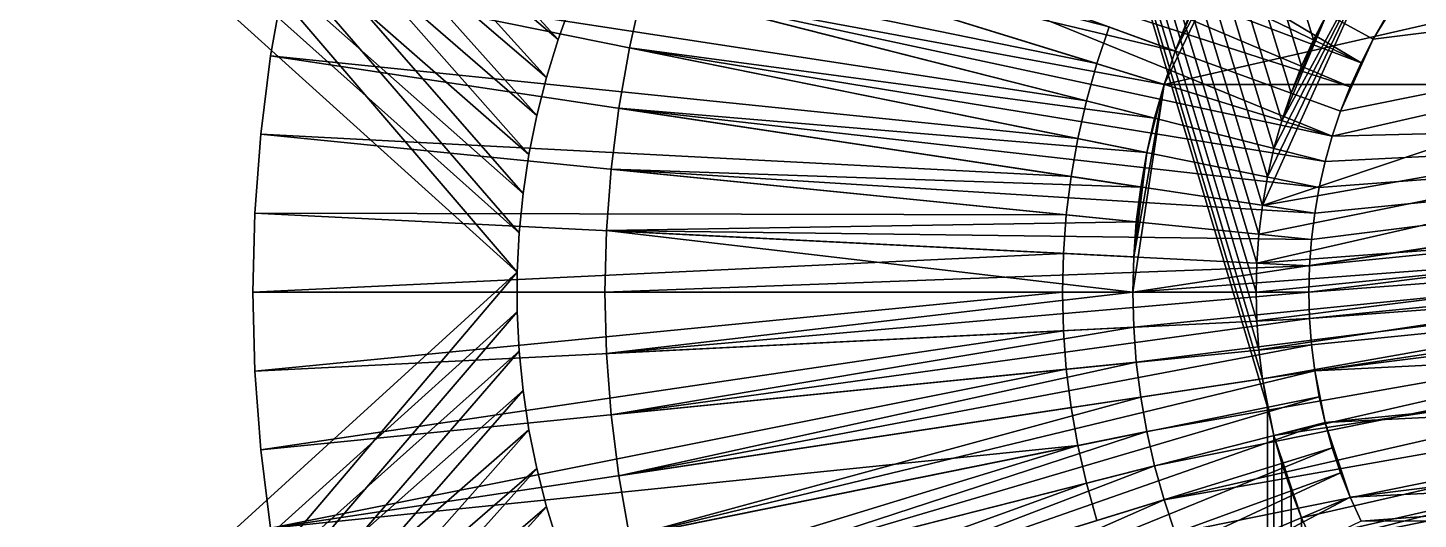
# Model space of a CAD drawing. Header units: millimetres. Extents: x 0 to 520, y -2 to 382.
# Drawn here: x 31.86 to 35.811, y 309.355 to 310.75 of the extents above; entities that cross this region are included whole.
import ezdxf

# ---------------------------------------------------------------- set-up
doc = ezdxf.new("R2010")
doc.units = ezdxf.units.MM

msp = doc.modelspace()

# ---------------------------------------------------------------- linework, layer by layer
at = {"layer": 'BRASS', "color": 52}
for points in [[(509.2, 369.2, 103), (10.8, 369.2, 103), (10.8, 10.8, 103)], [(509.2, 369.2, 103), (10.8, 10.8, 103), (509.2, 10.8, 103)], [(35.3827, 190.3269, 86), (20.5, 359.5, 86), (35.3827, 309.6731, 86)], [(35.3684, 190.2459, 86), (20.5, 359.5, 86), (35.3827, 190.3269, 86)], [(35.3582, 190.1643, 86), (20.5, 359.5, 86), (35.3684, 190.2459, 86)], [(35.3521, 190.0822, 86), (20.5, 359.5, 86), (35.3582, 190.1643, 86)], [(35.5134, 310.7159, 86), (20.5, 359.5, 86), (35.5509, 310.7891, 86)], [(35.4796, 310.6409, 86), (20.5, 359.5, 86), (35.5134, 310.7159, 86)], [(35.4495, 310.5643, 86), (20.5, 359.5, 86), (35.4796, 310.6409, 86)], [(35.4233, 310.4863, 86), (20.5, 359.5, 86), (35.4495, 310.5643, 86)], [(35.401, 310.4071, 86), (20.5, 359.5, 86), (35.4233, 310.4863, 86)], [(35.3827, 310.3269, 86), (20.5, 359.5, 86), (35.401, 310.4071, 86)], [(35.3684, 310.2459, 86), (20.5, 359.5, 86), (35.3827, 310.3269, 86)], [(35.3582, 310.1643, 86), (20.5, 359.5, 86), (35.3684, 310.2459, 86)], [(35.3521, 310.0822, 86), (20.5, 359.5, 86), (35.3582, 310.1643, 86)], [(35.35, 310, 86), (20.5, 359.5, 86), (35.3521, 310.0822, 86)], [(35.3521, 309.9178, 86), (20.5, 359.5, 86), (35.35, 310, 86)], [(35.3582, 309.8357, 86), (20.5, 359.5, 86), (35.3521, 309.9178, 86)], [(35.3684, 309.7541, 86), (20.5, 359.5, 86), (35.3582, 309.8357, 86)], [(35.3827, 309.6731, 86), (20.5, 359.5, 86), (35.3684, 309.7541, 86)], [(20.5, 20.5, 86), (20.5, 359.5, 86), (35.35, 190, 86)], [(35.35, 190, 86), (20.5, 359.5, 86), (35.3521, 190.0822, 86)], [(35.3684, 310.2459, 92), (38.1521, 311.1812, 92), (38.4491, 310.7891, 92)], [(35.736, 311.0606, 92), (38.1521, 311.1812, 92), (35.3684, 310.2459, 92)], [(35.3827, 310.3269, 92), (35.736, 311.0606, 92), (35.3684, 310.2459, 92)], [(35.401, 310.4071, 92), (35.736, 311.0606, 92), (35.3827, 310.3269, 92)], [(35.4233, 310.4863, 92), (35.736, 311.0606, 92), (35.401, 310.4071, 92)], [(35.5509, 310.7891, 92), (35.736, 311.0606, 92), (35.4233, 310.4863, 92)], [(35.3521, 310.0822, 92), (38.4491, 310.7891, 92), (38.6173, 310.3269, 92)], [(35.3582, 310.1643, 92), (38.4491, 310.7891, 92), (35.3521, 310.0822, 92)], [(35.3684, 310.2459, 92), (38.4491, 310.7891, 92), (35.3582, 310.1643, 92)], [(35.4495, 310.5643, 92), (35.5509, 310.7891, 92), (35.4233, 310.4863, 92)], [(35.4796, 310.6409, 92), (35.5509, 310.7891, 92), (35.4495, 310.5643, 92)], [(35.5134, 310.7159, 92), (35.5509, 310.7891, 92), (35.4796, 310.6409, 92)], [(35.5509, 310.7891, 92), (35.5134, 310.7159, 92), (35.5509, 310.7891, 86)], [(35.5509, 310.7891, 86), (35.5134, 310.7159, 92), (35.5134, 310.7159, 86)], [(35.5134, 310.7159, 92), (35.4796, 310.6409, 92), (35.5134, 310.7159, 86)], [(35.5134, 310.7159, 86), (35.4796, 310.6409, 92), (35.4796, 310.6409, 86)], [(35.4796, 310.6409, 92), (35.4495, 310.5643, 92), (35.4796, 310.6409, 86)], [(35.4796, 310.6409, 86), (35.4495, 310.5643, 92), (35.4495, 310.5643, 86)], [(35.4495, 310.5643, 86), (35.4495, 310.5643, 92), (35.4233, 310.4863, 86)], [(35.4495, 310.5643, 92), (35.4233, 310.4863, 92), (35.4233, 310.4863, 86)], [(35.4233, 310.4863, 86), (35.4233, 310.4863, 92), (35.401, 310.4071, 86)], [(35.4233, 310.4863, 92), (35.401, 310.4071, 92), (35.401, 310.4071, 86)], [(35.401, 310.4071, 86), (35.3827, 310.3269, 92), (35.3827, 310.3269, 86)], [(35.401, 310.4071, 92), (35.3827, 310.3269, 92), (35.401, 310.4071, 86)], [(35.3521, 310.0822, 92), (38.6173, 310.3269, 92), (35.35, 310, 92)], [(35.35, 310, 92), (38.6173, 310.3269, 92), (35.3521, 309.9178, 92)], [(35.3521, 309.9178, 92), (38.6173, 310.3269, 92), (35.3582, 309.8357, 92)], [(35.3582, 309.8357, 92), (38.6173, 310.3269, 92), (35.3684, 309.7541, 92)], [(35.3827, 310.3269, 86), (35.3827, 310.3269, 92), (35.3684, 310.2459, 86)], [(35.3827, 310.3269, 92), (35.3684, 310.2459, 92), (35.3684, 310.2459, 86)], [(35.3684, 309.7541, 92), (38.6173, 310.3269, 92), (35.401, 309.5929, 92)], [(35.401, 309.5929, 92), (38.6173, 310.3269, 92), (38.6479, 310.0822, 92)], [(35.3684, 310.2459, 86), (35.3684, 310.2459, 92), (35.3582, 310.1643, 86)], [(35.3684, 310.2459, 92), (35.3582, 310.1643, 92), (35.3582, 310.1643, 86)], [(35.3582, 310.1643, 92), (35.3521, 310.0822, 92), (35.3582, 310.1643, 86)], [(35.3582, 310.1643, 86), (35.3521, 310.0822, 92), (35.3521, 310.0822, 86)], [(35.3521, 310.0822, 92), (35.35, 310, 92), (35.3521, 310.0822, 86)], [(35.3521, 310.0822, 86), (35.35, 310, 92), (35.35, 310, 86)], [(35.401, 309.5929, 92), (38.6479, 310.0822, 92), (35.4796, 309.3591, 92)], [(35.4796, 309.3591, 92), (38.6479, 310.0822, 92), (35.5134, 309.2841, 92)], [(35.5134, 309.2841, 92), (38.6479, 310.0822, 92), (38.6479, 309.9178, 92)], [(35.35, 310, 92), (35.3521, 309.9178, 92), (35.35, 310, 86)], [(35.35, 310, 86), (35.3521, 309.9178, 92), (35.3521, 309.9178, 86)], [(35.3521, 309.9178, 92), (35.3582, 309.8357, 92), (35.3521, 309.9178, 86)], [(35.3521, 309.9178, 86), (35.3582, 309.8357, 92), (35.3582, 309.8357, 86)], [(35.5134, 309.2841, 92), (38.6479, 309.9178, 92), (35.6847, 309.0037, 92)], [(35.6847, 309.0037, 92), (38.6479, 309.9178, 92), (38.5204, 309.3591, 92)], [(35.3582, 309.8357, 92), (35.3684, 309.7541, 92), (35.3582, 309.8357, 86)], [(35.3582, 309.8357, 86), (35.3684, 309.7541, 92), (35.3684, 309.7541, 86)], [(35.3684, 309.7541, 92), (35.3827, 309.6731, 92), (35.3684, 309.7541, 86)], [(35.3684, 309.7541, 86), (35.3827, 309.6731, 92), (35.3827, 309.6731, 86)], [(35.3827, 309.6731, 92), (35.3684, 309.7541, 92), (35.401, 309.5929, 92)], [(35.401, 190.4071, 86), (35.3827, 309.6731, 86), (35.401, 309.5929, 86)], [(35.3827, 190.3269, 86), (35.3827, 309.6731, 86), (35.401, 190.4071, 86)], [(35.3827, 309.6731, 92), (35.401, 309.5929, 92), (35.3827, 309.6731, 86)], [(35.3827, 309.6731, 86), (35.401, 309.5929, 92), (35.401, 309.5929, 86)], [(35.401, 190.4071, 86), (35.401, 309.5929, 86), (35.4233, 309.5137, 86)], [(35.401, 309.5929, 92), (35.4233, 309.5137, 92), (35.401, 309.5929, 86)], [(35.401, 309.5929, 86), (35.4233, 309.5137, 92), (35.4233, 309.5137, 86)], [(35.4233, 309.5137, 92), (35.401, 309.5929, 92), (35.4495, 309.4357, 92)], [(35.4495, 309.4357, 92), (35.401, 309.5929, 92), (35.4796, 309.3591, 92)], [(35.401, 190.4071, 86), (35.4233, 309.5137, 86), (35.4233, 190.4863, 86)], [(35.4495, 190.5643, 86), (35.4233, 309.5137, 86), (35.4495, 309.4357, 86)], [(35.4233, 190.4863, 86), (35.4233, 309.5137, 86), (35.4495, 190.5643, 86)], [(35.4233, 309.5137, 92), (35.4495, 309.4357, 92), (35.4233, 309.5137, 86)], [(35.4233, 309.5137, 86), (35.4495, 309.4357, 92), (35.4495, 309.4357, 86)], [(35.4495, 190.5643, 86), (35.4495, 309.4357, 86), (35.4796, 309.3591, 86)], [(35.4495, 309.4357, 92), (35.4796, 309.3591, 92), (35.4495, 309.4357, 86)], [(35.4495, 309.4357, 86), (35.4796, 309.3591, 92), (35.4796, 309.3591, 86)], [(35.4495, 190.5643, 86), (35.4796, 309.3591, 86), (35.4796, 190.6409, 86)], [(35.5134, 190.7159, 86), (35.4796, 309.3591, 86), (35.5134, 309.2841, 86)], [(35.4796, 190.6409, 86), (35.4796, 309.3591, 86), (35.5134, 190.7159, 86)], [(35.4796, 309.3591, 92), (35.5134, 309.2841, 92), (35.4796, 309.3591, 86)], [(35.4796, 309.3591, 86), (35.5134, 309.2841, 92), (35.5134, 309.2841, 86)], [(35.6847, 309.0037, 92), (38.5204, 309.3591, 92), (35.736, 308.9394, 92)], [(35.736, 308.9394, 92), (38.5204, 309.3591, 92), (35.7905, 308.8777, 92)], [(35.7905, 308.8777, 92), (38.5204, 309.3591, 92), (35.8479, 308.8188, 92)]]:
    msp.add_3dface(points, dxfattribs=at)
at = {"layer": 'STEEL', "color": 8}
for points in [[(33.2507, 310.0561, 86), (20, 322, 86), (20, 298, 86)], [(33.2563, 310.1681, 86), (20, 322, 86), (33.2507, 310.0561, 86)], [(33.2675, 310.2798, 86), (20, 322, 86), (33.2563, 310.1681, 86)], [(33.2842, 310.3907, 86), (20, 322, 86), (33.2675, 310.2798, 86)], [(33.3064, 310.5007, 86), (20, 322, 86), (33.2842, 310.3907, 86)], [(33.3341, 310.6094, 86), (20, 322, 86), (33.3064, 310.5007, 86)], [(33.3672, 310.7166, 86), (20, 322, 86), (33.3341, 310.6094, 86)], [(33.4055, 310.822, 86), (20, 322, 86), (33.3672, 310.7166, 86)], [(33.2507, 310.0561, 83), (23, 322, 83), (33.2563, 310.1681, 83)], [(23, 298, 83), (23, 322, 83), (33.2507, 310.0561, 83)], [(33.3672, 310.7166, 83), (23, 322, 83), (33.4055, 310.822, 83)], [(33.3341, 310.6094, 83), (23, 322, 83), (33.3672, 310.7166, 83)], [(33.3064, 310.5007, 83), (23, 322, 83), (33.3341, 310.6094, 83)], [(33.2842, 310.3907, 83), (23, 322, 83), (33.3064, 310.5007, 83)], [(33.2675, 310.2798, 83), (23, 322, 83), (33.2842, 310.3907, 83)], [(33.2563, 310.1681, 83), (23, 322, 83), (33.2675, 310.2798, 83)], [(33.9262, 311.6739, 78.5), (35.6485, 310.6508, 78.5), (33.8466, 311.5186, 78.5)], [(33.9262, 311.6739, 78.5), (35.6827, 310.7174, 78.5), (35.6485, 310.6508, 78.5)], [(33.9262, 311.6739, 78.5), (35.7201, 310.7822, 78.5), (35.6827, 310.7174, 78.5)], [(33.8466, 311.5186, 78.5), (35.6485, 310.6508, 78.5), (33.7748, 311.3595, 78.5)], [(33.7748, 311.3595, 78.5), (35.6178, 310.5827, 78.5), (33.7111, 311.1971, 78.5)], [(33.7748, 311.3595, 78.5), (35.6485, 310.6508, 78.5), (35.6178, 310.5827, 78.5)], [(38.4661, 311.3603, 90), (35.0889, 310.5895, 90), (38.9111, 310.5895, 90)], [(38.4661, 311.3603, 90), (35.3475, 311.1266, 90), (35.0889, 310.5895, 90)], [(34.8977, 310.6485, 83), (32.6999, 311.3264, 83), (32.6392, 311.1104, 83)], [(32.6999, 311.3264, 82), (34.8977, 310.6485, 82), (32.6392, 311.1104, 82)], [(34.9327, 310.7524, 83), (32.6999, 311.3264, 83), (34.8977, 310.6485, 83)], [(32.6999, 311.3264, 82), (34.9327, 310.7524, 82), (34.8977, 310.6485, 82)], [(35.1206, 310.684, 82), (33.7111, 311.1971, 82), (33.6555, 311.0316, 82)], [(33.7111, 311.1971, 78.5), (35.5666, 310.4421, 78.5), (33.6555, 311.0316, 78.5)], [(35.157, 310.7769, 82), (33.7111, 311.1971, 82), (35.1206, 310.684, 82)], [(33.7111, 311.1971, 78.5), (35.5905, 310.513, 78.5), (35.5666, 310.4421, 78.5)], [(33.7111, 311.1971, 78.5), (35.6178, 310.5827, 78.5), (35.5905, 310.513, 78.5)], [(34.868, 310.5429, 83), (32.6392, 311.1104, 83), (32.5892, 310.8917, 83)], [(32.6392, 311.1104, 82), (34.868, 310.5429, 82), (32.5892, 310.8917, 82)], [(34.8977, 310.6485, 83), (32.6392, 311.1104, 83), (34.868, 310.5429, 83)], [(32.6392, 311.1104, 82), (34.8977, 310.6485, 82), (34.868, 310.5429, 82)], [(35.3475, 311.1266, 90), (35.1206, 310.684, 90), (35.0889, 310.5895, 90)], [(35.3475, 311.1266, 90), (35.1981, 310.8678, 90), (35.1206, 310.684, 90)], [(35.0889, 310.5895, 82), (33.6555, 311.0316, 82), (33.6082, 310.8637, 82)], [(33.6555, 311.0316, 78.5), (35.5666, 310.4421, 78.5), (33.6082, 310.8637, 78.5)], [(35.1206, 310.684, 82), (33.6555, 311.0316, 82), (35.0889, 310.5895, 82)], [(35.5666, 310.4421, 80.4), (38.0996, 311.0203, 80.4), (38.4095, 310.513, 80.4)], [(35.5905, 310.513, 80.4), (38.0996, 311.0203, 80.4), (35.5666, 310.4421, 80.4)], [(35.6827, 310.7174, 80.4), (38.0996, 311.0203, 80.4), (35.5905, 310.513, 80.4)], [(35.7606, 310.845, 80.4), (38.0996, 311.0203, 80.4), (35.6827, 310.7174, 80.4)], [(32.5503, 310.6707, 83), (32.5892, 310.8917, 82), (32.5503, 310.6707, 82)], [(32.5503, 310.6707, 83), (32.5892, 310.8917, 83), (32.5892, 310.8917, 82)], [(34.8436, 310.4359, 83), (32.5892, 310.8917, 83), (32.5503, 310.6707, 83)], [(32.5892, 310.8917, 82), (34.8436, 310.4359, 82), (32.5503, 310.6707, 82)], [(34.868, 310.5429, 83), (32.5892, 310.8917, 83), (34.8436, 310.4359, 83)], [(32.5892, 310.8917, 82), (34.868, 310.5429, 82), (34.8436, 310.4359, 82)], [(35.1981, 310.8678, 90), (35.157, 310.7769, 90), (35.1206, 310.684, 90)], [(35.0618, 310.4935, 82), (33.6082, 310.8637, 82), (33.5694, 310.6935, 82)], [(33.5694, 310.6935, 82), (33.6082, 310.8637, 78.5), (33.5694, 310.6935, 78.5)], [(33.5694, 310.6935, 82), (33.6082, 310.8637, 82), (33.6082, 310.8637, 78.5)], [(33.6082, 310.8637, 78.5), (35.5464, 310.3701, 78.5), (33.5694, 310.6935, 78.5)], [(35.0889, 310.5895, 82), (33.6082, 310.8637, 82), (35.0618, 310.4935, 82)], [(33.6082, 310.8637, 78.5), (35.5666, 310.4421, 78.5), (35.5464, 310.3701, 78.5)], [(35.7201, 310.7822, 80.4), (35.7606, 310.845, 80.4), (35.6827, 310.7174, 80.4)], [(33.4055, 310.822, 86), (33.3672, 310.7166, 86), (33.4055, 310.822, 83)], [(33.4055, 310.822, 83), (33.3672, 310.7166, 86), (33.3672, 310.7166, 83)], [(34.9327, 310.7524, 83), (34.8977, 310.6485, 83), (34.9327, 310.7524, 82)], [(34.9327, 310.7524, 82), (34.8977, 310.6485, 83), (34.8977, 310.6485, 82)], [(35.1206, 310.684, 90), (35.157, 310.7769, 90), (35.157, 310.7769, 82)], [(35.1206, 310.684, 90), (35.157, 310.7769, 82), (35.1206, 310.684, 82)], [(35.7201, 310.7822, 80.4), (35.6827, 310.7174, 80.4), (35.7201, 310.7822, 78.5)], [(35.7201, 310.7822, 78.5), (35.6827, 310.7174, 80.4), (35.6827, 310.7174, 78.5)], [(33.3672, 310.7166, 83), (33.3672, 310.7166, 86), (33.3341, 310.6094, 83)], [(33.3672, 310.7166, 86), (33.3341, 310.6094, 86), (33.3341, 310.6094, 83)], [(35.6485, 310.6508, 80.4), (35.6827, 310.7174, 80.4), (35.5905, 310.513, 80.4)], [(35.6827, 310.7174, 80.4), (35.6485, 310.6508, 80.4), (35.6827, 310.7174, 78.5)], [(35.6827, 310.7174, 78.5), (35.6485, 310.6508, 80.4), (35.6485, 310.6508, 78.5)], [(32.5224, 310.4481, 83), (32.5503, 310.6707, 82), (32.5224, 310.4481, 82)], [(32.5224, 310.4481, 83), (32.5503, 310.6707, 83), (32.5503, 310.6707, 82)], [(34.8246, 310.3279, 83), (32.5503, 310.6707, 83), (32.5224, 310.4481, 83)], [(32.5503, 310.6707, 82), (34.8246, 310.3279, 82), (32.5224, 310.4481, 82)], [(34.8436, 310.4359, 83), (32.5503, 310.6707, 83), (34.8246, 310.3279, 83)], [(32.5503, 310.6707, 82), (34.8436, 310.4359, 82), (34.8246, 310.3279, 82)], [(35.0397, 310.3963, 82), (33.5694, 310.6935, 82), (33.5391, 310.5216, 82)], [(33.5391, 310.5216, 82), (33.5694, 310.6935, 78.5), (33.5391, 310.5216, 78.5)], [(33.5391, 310.5216, 82), (33.5694, 310.6935, 82), (33.5694, 310.6935, 78.5)], [(33.5694, 310.6935, 78.5), (35.5297, 310.2972, 78.5), (33.5391, 310.5216, 78.5)], [(35.0618, 310.4935, 82), (33.5694, 310.6935, 82), (35.0397, 310.3963, 82)], [(33.5694, 310.6935, 78.5), (35.5464, 310.3701, 78.5), (35.5297, 310.2972, 78.5)], [(35.0889, 310.5895, 90), (35.1206, 310.684, 90), (35.1206, 310.684, 82)], [(35.0889, 310.5895, 90), (35.1206, 310.684, 82), (35.0889, 310.5895, 82)], [(34.8977, 310.6485, 82), (34.868, 310.5429, 83), (34.868, 310.5429, 82)], [(34.8977, 310.6485, 83), (34.868, 310.5429, 83), (34.8977, 310.6485, 82)], [(35.6178, 310.5827, 80.4), (35.6485, 310.6508, 80.4), (35.5905, 310.513, 80.4)], [(35.6485, 310.6508, 80.4), (35.6178, 310.5827, 80.4), (35.6485, 310.6508, 78.5)], [(35.6485, 310.6508, 78.5), (35.6178, 310.5827, 80.4), (35.6178, 310.5827, 78.5)], [(33.3341, 310.6094, 86), (33.3064, 310.5007, 86), (33.3341, 310.6094, 83)], [(33.3341, 310.6094, 83), (33.3064, 310.5007, 86), (33.3064, 310.5007, 83)], [(35.0889, 310.5895, 90), (35.0025, 310.0997, 90), (35, 310, 90)], [(38.9111, 310.5895, 90), (35, 310, 90), (38.9777, 310.2981, 90)], [(38.9111, 310.5895, 90), (35.0889, 310.5895, 90), (35, 310, 90)], [(35.0889, 310.5895, 90), (35.0397, 310.3963, 90), (35.0025, 310.0997, 90)], [(35.0889, 310.5895, 90), (35.0618, 310.4935, 90), (35.0397, 310.3963, 90)], [(35.0618, 310.4935, 90), (35.0889, 310.5895, 82), (35.0618, 310.4935, 82)], [(35.0618, 310.4935, 90), (35.0889, 310.5895, 90), (35.0889, 310.5895, 82)], [(35.6178, 310.5827, 80.4), (35.5905, 310.513, 80.4), (35.6178, 310.5827, 78.5)], [(35.6178, 310.5827, 78.5), (35.5905, 310.513, 80.4), (35.5905, 310.513, 78.5)], [(35.0223, 310.2981, 82), (33.5391, 310.5216, 82), (33.5174, 310.3485, 82)], [(33.5391, 310.5216, 82), (33.5391, 310.5216, 78.5), (33.5174, 310.3485, 78.5)], [(33.5174, 310.3485, 82), (33.5391, 310.5216, 82), (33.5174, 310.3485, 78.5)], [(33.5391, 310.5216, 78.5), (35.5168, 310.2236, 78.5), (33.5174, 310.3485, 78.5)], [(35.0397, 310.3963, 82), (33.5391, 310.5216, 82), (35.0223, 310.2981, 82)], [(33.5391, 310.5216, 78.5), (35.5297, 310.2972, 78.5), (35.5168, 310.2236, 78.5)], [(34.868, 310.5429, 82), (34.8436, 310.4359, 83), (34.8436, 310.4359, 82)], [(34.868, 310.5429, 83), (34.8436, 310.4359, 83), (34.868, 310.5429, 82)], [(35.5019, 310.0748, 80.4), (38.4095, 310.513, 80.4), (38.4536, 310.3701, 80.4)], [(35.5075, 310.1494, 80.4), (38.4095, 310.513, 80.4), (35.5019, 310.0748, 80.4)], [(35.5168, 310.2236, 80.4), (38.4095, 310.513, 80.4), (35.5075, 310.1494, 80.4)], [(35.5297, 310.2972, 80.4), (38.4095, 310.513, 80.4), (35.5168, 310.2236, 80.4)], [(35.5464, 310.3701, 80.4), (38.4095, 310.513, 80.4), (35.5297, 310.2972, 80.4)], [(35.5666, 310.4421, 80.4), (38.4095, 310.513, 80.4), (35.5464, 310.3701, 80.4)], [(35.5905, 310.513, 78.5), (35.5905, 310.513, 80.4), (35.5666, 310.4421, 78.5)], [(35.5905, 310.513, 80.4), (35.5666, 310.4421, 80.4), (35.5666, 310.4421, 78.5)], [(33.3064, 310.5007, 86), (33.2842, 310.3907, 86), (33.3064, 310.5007, 83)], [(33.3064, 310.5007, 83), (33.2842, 310.3907, 86), (33.2842, 310.3907, 83)], [(35.0397, 310.3963, 90), (35.0618, 310.4935, 82), (35.0397, 310.3963, 82)], [(35.0397, 310.3963, 90), (35.0618, 310.4935, 90), (35.0618, 310.4935, 82)], [(32.5224, 310.4481, 83), (32.5224, 310.4481, 82), (32.5056, 310.2243, 82)], [(32.5056, 310.2243, 83), (32.5224, 310.4481, 83), (32.5056, 310.2243, 82)], [(34.8109, 310.219, 83), (32.5224, 310.4481, 83), (32.5056, 310.2243, 83)], [(32.5224, 310.4481, 82), (34.8109, 310.219, 82), (32.5056, 310.2243, 82)], [(34.8246, 310.3279, 83), (32.5224, 310.4481, 83), (34.8109, 310.219, 83)], [(32.5224, 310.4481, 82), (34.8246, 310.3279, 82), (34.8109, 310.219, 82)], [(34.8436, 310.4359, 82), (34.8246, 310.3279, 83), (34.8246, 310.3279, 82)], [(34.8436, 310.4359, 83), (34.8246, 310.3279, 83), (34.8436, 310.4359, 82)], [(35.5666, 310.4421, 78.5), (35.5464, 310.3701, 80.4), (35.5464, 310.3701, 78.5)], [(35.5666, 310.4421, 80.4), (35.5464, 310.3701, 80.4), (35.5666, 310.4421, 78.5)], [(35.0397, 310.3963, 90), (35.0223, 310.2981, 90), (35.0025, 310.0997, 90)], [(35.0223, 310.2981, 90), (35.0397, 310.3963, 82), (35.0223, 310.2981, 82)], [(35.0223, 310.2981, 90), (35.0397, 310.3963, 90), (35.0397, 310.3963, 82)], [(33.2842, 310.3907, 83), (33.2842, 310.3907, 86), (33.2675, 310.2798, 83)], [(33.2842, 310.3907, 86), (33.2675, 310.2798, 86), (33.2675, 310.2798, 83)], [(35.5, 310, 80.4), (38.4536, 310.3701, 80.4), (38.4832, 310.2236, 80.4)], [(35.5019, 310.0748, 80.4), (38.4536, 310.3701, 80.4), (35.5, 310, 80.4)], [(35.5464, 310.3701, 78.5), (35.5464, 310.3701, 80.4), (35.5297, 310.2972, 78.5)], [(35.5464, 310.3701, 80.4), (35.5297, 310.2972, 80.4), (35.5297, 310.2972, 78.5)], [(35.0099, 310.1991, 82), (33.5174, 310.3485, 82), (33.5044, 310.1745, 82)], [(33.5044, 310.1745, 82), (33.5174, 310.3485, 82), (33.5174, 310.3485, 78.5)], [(33.5044, 310.1745, 82), (33.5174, 310.3485, 78.5), (33.5044, 310.1745, 78.5)], [(33.5174, 310.3485, 78.5), (35.5075, 310.1494, 78.5), (33.5044, 310.1745, 78.5)], [(35.0223, 310.2981, 82), (33.5174, 310.3485, 82), (35.0099, 310.1991, 82)], [(33.5174, 310.3485, 78.5), (35.5168, 310.2236, 78.5), (35.5075, 310.1494, 78.5)], [(34.8246, 310.3279, 82), (34.8109, 310.219, 83), (34.8109, 310.219, 82)], [(34.8246, 310.3279, 83), (34.8109, 310.219, 83), (34.8246, 310.3279, 82)], [(33.2675, 310.2798, 86), (33.2563, 310.1681, 86), (33.2675, 310.2798, 83)], [(33.2675, 310.2798, 83), (33.2563, 310.1681, 86), (33.2563, 310.1681, 83)], [(38.9777, 310.2981, 90), (35, 310, 90), (35.0025, 309.9003, 90)], [(35.0223, 310.2981, 90), (35.0099, 310.1991, 90), (35.0025, 310.0997, 90)], [(38.9777, 310.2981, 90), (35.0025, 309.9003, 90), (35.0099, 309.8009, 90)], [(35.0099, 310.1991, 90), (35.0223, 310.2981, 82), (35.0099, 310.1991, 82)], [(35.0099, 310.1991, 90), (35.0223, 310.2981, 90), (35.0223, 310.2981, 82)], [(38.9777, 310.2981, 90), (35.0099, 309.8009, 90), (35.0223, 309.7019, 90)], [(38.9777, 310.2981, 90), (35.0223, 309.7019, 90), (35.0397, 309.6037, 90)], [(38.9777, 310.2981, 90), (35.0397, 309.6037, 90), (35.0618, 309.5065, 90)], [(38.9777, 310.2981, 90), (35.0618, 309.5065, 90), (35.0889, 309.4105, 90)], [(38.9777, 310.2981, 90), (35.0889, 309.4105, 90), (38.9975, 310.0997, 90)], [(35.5297, 310.2972, 78.5), (35.5168, 310.2236, 80.4), (35.5168, 310.2236, 78.5)], [(35.5297, 310.2972, 80.4), (35.5168, 310.2236, 80.4), (35.5297, 310.2972, 78.5)], [(32.5056, 310.2243, 83), (32.5056, 310.2243, 82), (32.5, 310, 82)], [(32.5, 310, 83), (32.5056, 310.2243, 83), (32.5, 310, 82)], [(34.8027, 310.1097, 83), (32.5056, 310.2243, 83), (32.5, 310, 83)], [(32.5056, 310.2243, 82), (34.8027, 310.1097, 82), (32.5, 310, 82)], [(34.8109, 310.219, 83), (32.5056, 310.2243, 83), (34.8027, 310.1097, 83)], [(32.5056, 310.2243, 82), (34.8109, 310.219, 82), (34.8027, 310.1097, 82)], [(35.0099, 310.1991, 82), (33.5044, 310.1745, 82), (35.0025, 310.0997, 82)], [(34.8109, 310.219, 82), (34.8109, 310.219, 83), (34.8027, 310.1097, 82)], [(34.8109, 310.219, 83), (34.8027, 310.1097, 83), (34.8027, 310.1097, 82)], [(35.0099, 310.1991, 90), (35.0099, 310.1991, 82), (35.0025, 310.0997, 82)], [(35.0025, 310.0997, 90), (35.0099, 310.1991, 90), (35.0025, 310.0997, 82)], [(35.5, 310, 80.4), (38.4832, 310.2236, 80.4), (35.5019, 309.9252, 80.4)], [(35.5019, 309.9252, 80.4), (38.4832, 310.2236, 80.4), (38.4925, 310.1494, 80.4)], [(35.5168, 310.2236, 78.5), (35.5168, 310.2236, 80.4), (35.5075, 310.1494, 78.5)], [(35.5168, 310.2236, 80.4), (35.5075, 310.1494, 80.4), (35.5075, 310.1494, 78.5)], [(33.2563, 310.1681, 86), (33.2507, 310.0561, 86), (33.2563, 310.1681, 83)], [(33.2563, 310.1681, 83), (33.2507, 310.0561, 86), (33.2507, 310.0561, 83)], [(35, 310, 82), (33.5044, 310.1745, 82), (33.5, 310, 82)], [(33.5, 310, 82), (33.5044, 310.1745, 82), (33.5044, 310.1745, 78.5)], [(33.5, 310, 82), (33.5044, 310.1745, 78.5), (33.5, 310, 78.5)], [(33.5044, 310.1745, 78.5), (35.5019, 310.0748, 78.5), (33.5, 310, 78.5)], [(35.0025, 310.0997, 82), (33.5044, 310.1745, 82), (35, 310, 82)], [(33.5044, 310.1745, 78.5), (35.5075, 310.1494, 78.5), (35.5019, 310.0748, 78.5)], [(35.5075, 310.1494, 80.4), (35.5019, 310.0748, 80.4), (35.5075, 310.1494, 78.5)], [(35.5075, 310.1494, 78.5), (35.5019, 310.0748, 80.4), (35.5019, 310.0748, 78.5)], [(35.5019, 309.9252, 80.4), (38.4925, 310.1494, 80.4), (35.5075, 309.8506, 80.4)], [(35.5075, 309.8506, 80.4), (38.4925, 310.1494, 80.4), (35.5168, 309.7764, 80.4)], [(35.5168, 309.7764, 80.4), (38.4925, 310.1494, 80.4), (38.4981, 309.9252, 80.4)], [(34.8027, 310.1097, 83), (32.5, 310, 83), (34.8, 310, 83)], [(32.5, 310, 82), (34.8027, 310.1097, 82), (34.8, 310, 82)], [(34.8027, 310.1097, 82), (34.8027, 310.1097, 83), (34.8, 310, 82)], [(34.8027, 310.1097, 83), (34.8, 310, 83), (34.8, 310, 82)], [(35.0025, 310.0997, 90), (35.0025, 310.0997, 82), (35, 310, 82)], [(35, 310, 90), (35.0025, 310.0997, 90), (35, 310, 82)], [(38.9975, 310.0997, 90), (35.0889, 309.4105, 90), (35.1206, 309.316, 90)], [(38.9975, 310.0997, 90), (35.1206, 309.316, 90), (35.157, 309.2231, 90)], [(38.9975, 310.0997, 90), (35.157, 309.2231, 90), (38.9901, 309.8009, 90)], [(33.2507, 310.0561, 86), (20, 298, 86), (33.2507, 309.9439, 86)], [(23, 298, 83), (33.2507, 310.0561, 83), (33.2507, 309.9439, 83)], [(33.2507, 310.0561, 86), (33.2507, 309.9439, 86), (33.2507, 310.0561, 83)], [(33.2507, 310.0561, 83), (33.2507, 309.9439, 86), (33.2507, 309.9439, 83)], [(33.5, 310, 78.5), (35.5019, 310.0748, 78.5), (35.5, 310, 78.5)], [(35.5019, 310.0748, 78.5), (35.5019, 310.0748, 80.4), (35.5, 310, 78.5)], [(35.5019, 310.0748, 80.4), (35.5, 310, 80.4), (35.5, 310, 78.5)], [(32.5056, 309.7757, 83), (32.5, 310, 83), (32.5, 310, 82)], [(32.5056, 309.7757, 83), (32.5, 310, 82), (32.5056, 309.7757, 82)], [(34.8, 310, 83), (32.5, 310, 83), (32.5056, 309.7757, 83)], [(32.5, 310, 82), (34.8, 310, 82), (32.5056, 309.7757, 82)], [(34.8, 310, 83), (32.5056, 309.7757, 83), (34.8027, 309.8903, 83)], [(32.5056, 309.7757, 82), (34.8, 310, 82), (34.8027, 309.8903, 82)], [(35, 310, 82), (33.5, 310, 82), (33.5044, 309.8255, 82)], [(33.5044, 309.8255, 82), (33.5, 310, 82), (33.5, 310, 78.5)], [(33.5044, 309.8255, 82), (33.5, 310, 78.5), (33.5044, 309.8255, 78.5)], [(33.5, 310, 78.5), (35.5, 310, 78.5), (33.5044, 309.8255, 78.5)], [(35, 310, 82), (33.5044, 309.8255, 82), (35.0025, 309.9003, 82)], [(33.5044, 309.8255, 78.5), (35.5, 310, 78.5), (35.5019, 309.9252, 78.5)], [(34.8, 310, 83), (34.8027, 309.8903, 83), (34.8, 310, 82)], [(34.8, 310, 82), (34.8027, 309.8903, 83), (34.8027, 309.8903, 82)], [(35.0025, 309.9003, 90), (35, 310, 90), (35, 310, 82)], [(35.0025, 309.9003, 90), (35, 310, 82), (35.0025, 309.9003, 82)], [(35.5, 310, 80.4), (35.5019, 309.9252, 80.4), (35.5, 310, 78.5)], [(35.5, 310, 78.5), (35.5019, 309.9252, 80.4), (35.5019, 309.9252, 78.5)], [(33.2507, 309.9439, 86), (20, 298, 86), (33.2563, 309.8319, 86)], [(23, 298, 83), (33.2507, 309.9439, 83), (33.2563, 309.8319, 83)], [(33.2507, 309.9439, 86), (33.2563, 309.8319, 86), (33.2507, 309.9439, 83)], [(33.2507, 309.9439, 83), (33.2563, 309.8319, 86), (33.2563, 309.8319, 83)], [(33.5044, 309.8255, 78.5), (35.5019, 309.9252, 78.5), (33.5174, 309.6515, 78.5)], [(33.5174, 309.6515, 78.5), (35.5019, 309.9252, 78.5), (35.5075, 309.8506, 78.5)], [(35.5019, 309.9252, 78.5), (35.5019, 309.9252, 80.4), (35.5075, 309.8506, 78.5)], [(35.5019, 309.9252, 80.4), (35.5075, 309.8506, 80.4), (35.5075, 309.8506, 78.5)], [(35.5168, 309.7764, 80.4), (38.4981, 309.9252, 80.4), (35.5464, 309.6299, 80.4)], [(35.5464, 309.6299, 80.4), (38.4981, 309.9252, 80.4), (38.4832, 309.7764, 80.4)], [(34.8027, 309.8903, 83), (32.5056, 309.7757, 83), (32.5224, 309.5519, 83)], [(32.5056, 309.7757, 82), (34.8027, 309.8903, 82), (32.5224, 309.5519, 82)], [(34.8027, 309.8903, 83), (32.5224, 309.5519, 83), (34.8109, 309.781, 83)], [(32.5224, 309.5519, 82), (34.8027, 309.8903, 82), (34.8109, 309.781, 82)], [(35.0025, 309.9003, 82), (33.5044, 309.8255, 82), (33.5174, 309.6515, 82)], [(35.0025, 309.9003, 82), (33.5174, 309.6515, 82), (35.0099, 309.8009, 82)], [(34.8027, 309.8903, 83), (34.8109, 309.781, 83), (34.8027, 309.8903, 82)], [(34.8027, 309.8903, 82), (34.8109, 309.781, 83), (34.8109, 309.781, 82)], [(35.0099, 309.8009, 90), (35.0025, 309.9003, 90), (35.0025, 309.9003, 82)], [(35.0099, 309.8009, 90), (35.0025, 309.9003, 82), (35.0099, 309.8009, 82)], [(33.5174, 309.6515, 78.5), (35.5075, 309.8506, 78.5), (33.5391, 309.4784, 78.5)], [(33.5391, 309.4784, 78.5), (35.5075, 309.8506, 78.5), (35.5168, 309.7764, 78.5)], [(35.5075, 309.8506, 80.4), (35.5168, 309.7764, 80.4), (35.5075, 309.8506, 78.5)], [(35.5075, 309.8506, 78.5), (35.5168, 309.7764, 80.4), (35.5168, 309.7764, 78.5)], [(33.2563, 309.8319, 86), (20, 298, 86), (33.2675, 309.7202, 86)], [(23, 298, 83), (33.2563, 309.8319, 83), (33.2675, 309.7202, 83)], [(33.2563, 309.8319, 86), (33.2675, 309.7202, 86), (33.2563, 309.8319, 83)], [(33.2563, 309.8319, 83), (33.2675, 309.7202, 86), (33.2675, 309.7202, 83)], [(33.5174, 309.6515, 82), (33.5044, 309.8255, 82), (33.5044, 309.8255, 78.5)], [(33.5174, 309.6515, 82), (33.5044, 309.8255, 78.5), (33.5174, 309.6515, 78.5)], [(35.0099, 309.8009, 82), (33.5174, 309.6515, 82), (33.5391, 309.4784, 82)], [(35.0099, 309.8009, 82), (33.5391, 309.4784, 82), (35.0223, 309.7019, 82)], [(35.0099, 309.8009, 90), (35.0099, 309.8009, 82), (35.0223, 309.7019, 82)], [(35.0223, 309.7019, 90), (35.0099, 309.8009, 90), (35.0223, 309.7019, 82)], [(38.9901, 309.8009, 90), (35.157, 309.2231, 90), (35.1981, 309.1322, 90)], [(38.9901, 309.8009, 90), (35.1981, 309.1322, 90), (35.6035, 308.5683, 90)], [(38.9901, 309.8009, 90), (35.6035, 308.5683, 90), (38.7066, 308.9571, 90)], [(32.5224, 309.5519, 83), (32.5056, 309.7757, 83), (32.5056, 309.7757, 82)], [(32.5224, 309.5519, 83), (32.5056, 309.7757, 82), (32.5224, 309.5519, 82)], [(34.8109, 309.781, 83), (32.5224, 309.5519, 83), (32.5503, 309.3293, 83)], [(32.5224, 309.5519, 82), (34.8109, 309.781, 82), (32.5503, 309.3293, 82)], [(34.8109, 309.781, 83), (32.5503, 309.3293, 83), (34.8246, 309.6721, 83)], [(32.5503, 309.3293, 82), (34.8109, 309.781, 82), (34.8246, 309.6721, 82)], [(33.5391, 309.4784, 78.5), (35.5168, 309.7764, 78.5), (33.5694, 309.3065, 78.5)], [(33.5694, 309.3065, 78.5), (35.5168, 309.7764, 78.5), (35.5297, 309.7028, 78.5)], [(34.8109, 309.781, 82), (34.8109, 309.781, 83), (34.8246, 309.6721, 82)], [(34.8109, 309.781, 83), (34.8246, 309.6721, 83), (34.8246, 309.6721, 82)], [(35.5168, 309.7764, 78.5), (35.5168, 309.7764, 80.4), (35.5297, 309.7028, 78.5)], [(35.5168, 309.7764, 80.4), (35.5297, 309.7028, 80.4), (35.5297, 309.7028, 78.5)], [(35.5297, 309.7028, 80.4), (35.5168, 309.7764, 80.4), (35.5464, 309.6299, 80.4)], [(35.5464, 309.6299, 80.4), (38.4832, 309.7764, 80.4), (35.6178, 309.4173, 80.4)], [(35.6178, 309.4173, 80.4), (38.4832, 309.7764, 80.4), (38.4334, 309.5579, 80.4)], [(33.2675, 309.7202, 86), (20, 298, 86), (33.2842, 309.6093, 86)], [(23, 298, 83), (33.2675, 309.7202, 83), (33.2842, 309.6093, 83)], [(33.2675, 309.7202, 83), (33.2675, 309.7202, 86), (33.2842, 309.6093, 83)], [(33.2675, 309.7202, 86), (33.2842, 309.6093, 86), (33.2842, 309.6093, 83)], [(35.0223, 309.7019, 82), (33.5391, 309.4784, 82), (33.5694, 309.3065, 82)], [(33.5694, 309.3065, 78.5), (35.5297, 309.7028, 78.5), (33.6082, 309.1363, 78.5)], [(35.0223, 309.7019, 82), (33.5694, 309.3065, 82), (35.0397, 309.6037, 82)], [(33.6082, 309.1363, 78.5), (35.5297, 309.7028, 78.5), (35.5464, 309.6299, 78.5)], [(35.0397, 309.6037, 90), (35.0223, 309.7019, 90), (35.0223, 309.7019, 82)], [(35.0397, 309.6037, 90), (35.0223, 309.7019, 82), (35.0397, 309.6037, 82)], [(35.5297, 309.7028, 80.4), (35.5464, 309.6299, 80.4), (35.5297, 309.7028, 78.5)], [(35.5297, 309.7028, 78.5), (35.5464, 309.6299, 80.4), (35.5464, 309.6299, 78.5)], [(34.8246, 309.6721, 83), (32.5503, 309.3293, 83), (34.8436, 309.5641, 83)], [(32.5503, 309.3293, 82), (34.8246, 309.6721, 82), (34.8436, 309.5641, 82)], [(33.5391, 309.4784, 82), (33.5174, 309.6515, 82), (33.5174, 309.6515, 78.5)], [(33.5391, 309.4784, 82), (33.5174, 309.6515, 78.5), (33.5391, 309.4784, 78.5)], [(34.8246, 309.6721, 83), (34.8436, 309.5641, 83), (34.8246, 309.6721, 82)], [(34.8246, 309.6721, 82), (34.8436, 309.5641, 83), (34.8436, 309.5641, 82)], [(33.2842, 309.6093, 86), (20, 298, 86), (33.3064, 309.4993, 86)], [(23, 298, 83), (33.2842, 309.6093, 83), (33.3064, 309.4993, 83)], [(33.2842, 309.6093, 86), (33.3064, 309.4993, 86), (33.2842, 309.6093, 83)], [(33.2842, 309.6093, 83), (33.3064, 309.4993, 86), (33.3064, 309.4993, 83)], [(35.0397, 309.6037, 82), (33.5694, 309.3065, 82), (33.6082, 309.1363, 82)], [(33.6082, 309.1363, 78.5), (35.5464, 309.6299, 78.5), (33.6555, 308.9684, 78.5)], [(35.0397, 309.6037, 82), (33.6082, 309.1363, 82), (35.0618, 309.5065, 82)], [(33.6555, 308.9684, 78.5), (35.5464, 309.6299, 78.5), (35.5666, 309.5579, 78.5)], [(35.0618, 309.5065, 90), (35.0397, 309.6037, 90), (35.0397, 309.6037, 82)], [(35.0618, 309.5065, 90), (35.0397, 309.6037, 82), (35.0618, 309.5065, 82)], [(35.5464, 309.6299, 78.5), (35.5464, 309.6299, 80.4), (35.5666, 309.5579, 78.5)], [(35.5464, 309.6299, 80.4), (35.5666, 309.5579, 80.4), (35.5666, 309.5579, 78.5)], [(35.5666, 309.5579, 80.4), (35.5464, 309.6299, 80.4), (35.5905, 309.487, 80.4)], [(35.5905, 309.487, 80.4), (35.5464, 309.6299, 80.4), (35.6178, 309.4173, 80.4)], [(34.8436, 309.5641, 83), (32.5503, 309.3293, 83), (32.5892, 309.1083, 83)], [(32.5503, 309.3293, 82), (34.8436, 309.5641, 82), (32.5892, 309.1083, 82)], [(34.8436, 309.5641, 83), (32.5892, 309.1083, 83), (32.6392, 308.8896, 83)], [(32.5892, 309.1083, 82), (34.8436, 309.5641, 82), (32.6392, 308.8896, 82)], [(34.8436, 309.5641, 83), (32.6392, 308.8896, 83), (34.868, 309.4571, 83)], [(32.6392, 308.8896, 82), (34.8436, 309.5641, 82), (34.868, 309.4571, 82)], [(34.8436, 309.5641, 83), (34.868, 309.4571, 83), (34.8436, 309.5641, 82)], [(34.8436, 309.5641, 82), (34.868, 309.4571, 83), (34.868, 309.4571, 82)], [(32.5224, 309.5519, 83), (32.5224, 309.5519, 82), (32.5503, 309.3293, 82)], [(32.5503, 309.3293, 83), (32.5224, 309.5519, 83), (32.5503, 309.3293, 82)], [(33.6555, 308.9684, 78.5), (35.5666, 309.5579, 78.5), (33.7111, 308.8029, 78.5)], [(33.7111, 308.8029, 78.5), (35.5666, 309.5579, 78.5), (35.5905, 309.487, 78.5)], [(35.5666, 309.5579, 80.4), (35.5905, 309.487, 80.4), (35.5666, 309.5579, 78.5)], [(35.5666, 309.5579, 78.5), (35.5905, 309.487, 80.4), (35.5905, 309.487, 78.5)], [(35.6178, 309.4173, 80.4), (38.4334, 309.5579, 80.4), (35.6485, 309.3492, 80.4)], [(35.6485, 309.3492, 80.4), (38.4334, 309.5579, 80.4), (38.3515, 309.3492, 80.4)], [(33.3064, 309.4993, 86), (20, 298, 86), (33.3341, 309.3906, 86)], [(23, 298, 83), (33.3064, 309.4993, 83), (33.3341, 309.3906, 83)], [(33.3064, 309.4993, 83), (33.3341, 309.3906, 86), (33.3341, 309.3906, 83)], [(33.3064, 309.4993, 86), (33.3341, 309.3906, 86), (33.3064, 309.4993, 83)], [(35.0618, 309.5065, 82), (33.6082, 309.1363, 82), (33.6555, 308.9684, 82)], [(35.0618, 309.5065, 82), (33.6555, 308.9684, 82), (35.0889, 309.4105, 82)], [(33.7111, 308.8029, 78.5), (35.5905, 309.487, 78.5), (33.7748, 308.6405, 78.5)], [(33.7748, 308.6405, 78.5), (35.5905, 309.487, 78.5), (35.6178, 309.4173, 78.5)], [(35.0889, 309.4105, 90), (35.0618, 309.5065, 90), (35.0618, 309.5065, 82)], [(35.0889, 309.4105, 90), (35.0618, 309.5065, 82), (35.0889, 309.4105, 82)], [(35.5905, 309.487, 78.5), (35.5905, 309.487, 80.4), (35.6178, 309.4173, 78.5)], [(35.5905, 309.487, 80.4), (35.6178, 309.4173, 80.4), (35.6178, 309.4173, 78.5)], [(34.868, 309.4571, 83), (32.6392, 308.8896, 83), (32.6999, 308.6736, 83)], [(32.6392, 308.8896, 82), (34.868, 309.4571, 82), (32.6999, 308.6736, 82)], [(34.868, 309.4571, 83), (32.6999, 308.6736, 83), (34.8977, 309.3515, 83)], [(32.6999, 308.6736, 82), (34.868, 309.4571, 82), (34.8977, 309.3515, 82)], [(33.5694, 309.3065, 82), (33.5391, 309.4784, 82), (33.5391, 309.4784, 78.5)], [(33.5694, 309.3065, 82), (33.5391, 309.4784, 78.5), (33.5694, 309.3065, 78.5)], [(34.868, 309.4571, 83), (34.8977, 309.3515, 83), (34.868, 309.4571, 82)], [(34.868, 309.4571, 82), (34.8977, 309.3515, 83), (34.8977, 309.3515, 82)], [(35.0889, 309.4105, 82), (33.6555, 308.9684, 82), (33.7111, 308.8029, 82)], [(35.0889, 309.4105, 82), (33.7111, 308.8029, 82), (35.1206, 309.316, 82)], [(33.7748, 308.6405, 78.5), (35.6178, 309.4173, 78.5), (33.8466, 308.4814, 78.5)], [(33.8466, 308.4814, 78.5), (35.6178, 309.4173, 78.5), (35.6485, 309.3492, 78.5)], [(35.1206, 309.316, 90), (35.0889, 309.4105, 90), (35.0889, 309.4105, 82)], [(35.1206, 309.316, 90), (35.0889, 309.4105, 82), (35.1206, 309.316, 82)], [(35.6178, 309.4173, 80.4), (35.6485, 309.3492, 80.4), (35.6178, 309.4173, 78.5)], [(35.6178, 309.4173, 78.5), (35.6485, 309.3492, 80.4), (35.6485, 309.3492, 78.5)], [(33.3341, 309.3906, 86), (20, 298, 86), (33.3672, 309.2834, 86)], [(23, 298, 83), (33.3341, 309.3906, 83), (33.3672, 309.2834, 83)], [(33.3341, 309.3906, 83), (33.3672, 309.2834, 86), (33.3672, 309.2834, 83)], [(33.3341, 309.3906, 86), (33.3672, 309.2834, 86), (33.3341, 309.3906, 83)]]:
    msp.add_3dface(points, dxfattribs=at)

doc.saveas('drawing.dxf')
